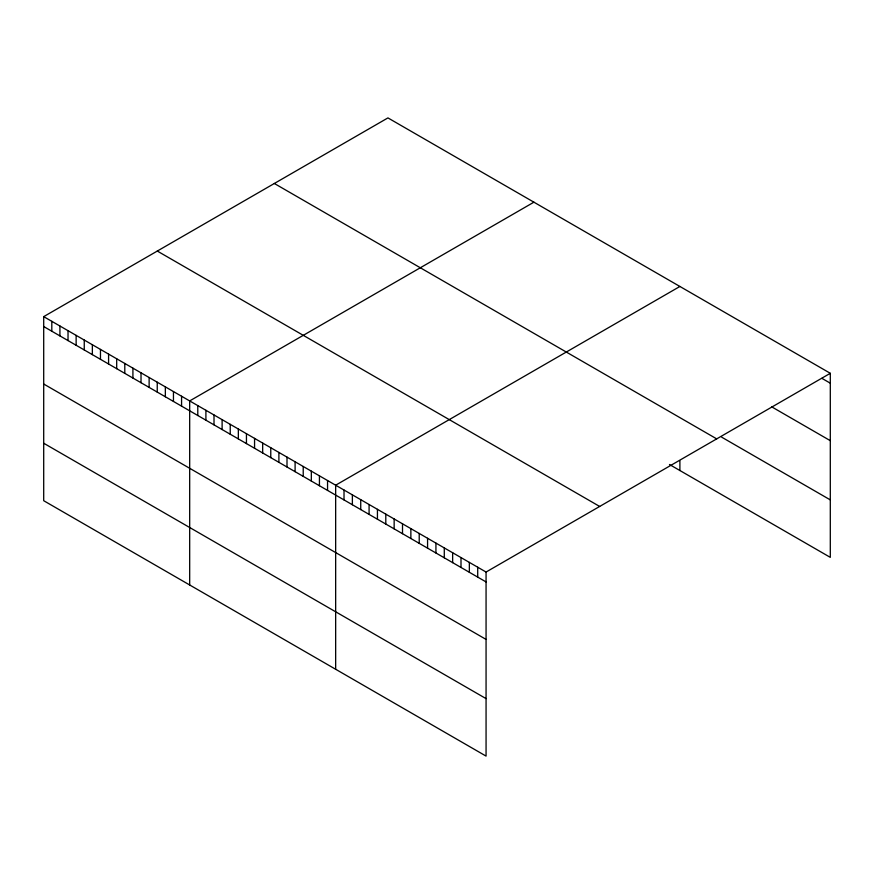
<?xml version="1.0" encoding="UTF-8"?>
<svg xmlns="http://www.w3.org/2000/svg" width="874" height="874" viewBox="0 0 874 874"><rect width="100%" height="100%" fill="white"/><g stroke="black" fill="none" stroke-linecap="round" stroke-linejoin="round"><path stroke-width="1.31" d="M43.7 316.639L486.064 572.044L486.064 756.097L43.7 500.704L43.7 316.639L387.936 117.903L830.3 373.296L830.3 557.361L669.473 464.498M533.916 202.178L189.68 400.926L189.68 584.979M679.896 286.464L335.66 485.201L335.66 669.266M486.064 572.044L830.3 373.296M821.942 378.366L830.3 383.194M771.808 406.902L830.3 440.671M721.673 437.164L830.3 499.884M274.338 183.485L716.702 438.879M157.298 251.057L599.662 506.45M43.7 326.537L486.064 581.931M43.7 384.014L486.064 639.407M43.7 443.227L486.064 698.621M679.896 460.948L679.896 470.518M477.707 567.215L477.707 577.113M469.349 562.386L469.349 572.284M461.002 557.568L461.002 567.466M452.645 552.739L452.645 562.638M444.287 547.922L444.287 557.809M435.929 543.093L435.929 552.991M427.572 538.275L427.572 548.162M419.214 533.446L419.214 543.344M410.867 528.617L410.867 538.515M402.51 523.799L402.51 533.697M394.152 518.97L394.152 528.868M385.795 514.152L385.795 524.039M377.437 509.324L377.437 519.222M369.079 504.506L369.079 514.393M360.733 499.677L360.733 509.575M352.375 494.848L352.375 504.746M344.017 490.03L344.017 499.928M327.553 480.525L327.553 490.412M319.436 475.838L319.436 485.736M311.33 471.162L311.33 481.05M303.223 466.476L303.223 476.374M295.106 461.789L295.106 471.687M287 457.113L287 467.011M278.893 452.426L278.893 462.324M270.776 447.75L270.776 457.637M262.67 443.063L262.67 452.961M254.563 438.377L254.563 448.275M246.446 433.701L246.446 443.599M238.34 429.014L238.34 438.912M230.233 424.338L230.233 434.225M222.116 419.651L222.116 429.549M214.01 414.975L214.01 424.862M205.903 410.288L205.903 420.186M197.786 405.602L197.786 415.5M181.573 396.239L181.573 406.137M173.456 391.563L173.456 401.45M165.35 386.876L165.35 396.774M157.244 382.189L157.244 392.087M149.126 377.513L149.126 387.411M141.02 372.827L141.02 382.725M132.914 368.151L132.914 378.038M124.796 363.464L124.796 373.362M116.69 358.788L116.69 368.675M108.584 354.101L108.584 363.999M100.466 349.414L100.466 359.312M92.36 344.738L92.36 354.636M84.254 340.052L84.254 349.95M76.136 335.376L76.136 345.263M68.03 330.689L68.03 340.587M59.924 326.002L59.924 335.9M51.806 321.326L51.806 331.224"/></g></svg>
